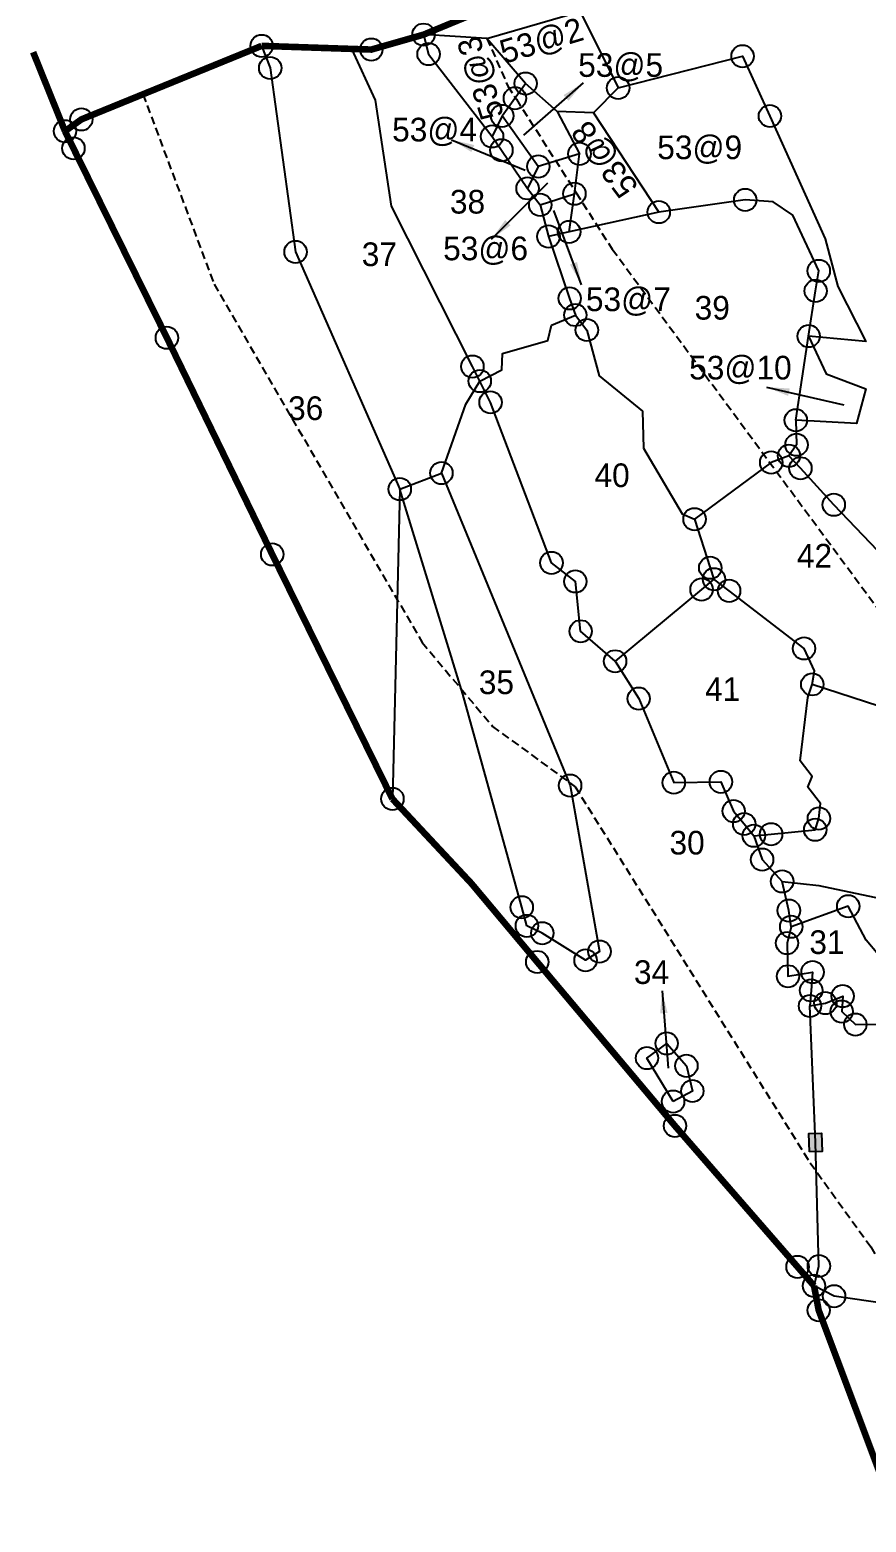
# Model space of a CAD drawing. Header units: metres. Extents: x 257898 to 399530132, y -350026824 to 2185287.
# Drawn here: x 257900 to 258423, y 2183858 to 2184792 of the extents above; entities that cross this region are included whole.
import ezdxf

# ---------------------------------------------------------------- set-up
doc = ezdxf.new("R2010")
doc.units = ezdxf.units.M
doc.linetypes.add('DASHED', pattern=[0.75, 0.5, -0.25])
doc.linetypes.add('DIVIDE', pattern=[1.25, 0.5, -0.25, 0, -0.25, 0, -0.25])
for name, color, linetype in [('LINE_FOOTPATH', 1, 'DASHED'), ('POLY_PARCEL', 6, 'Continuous'), ('SYM_ARROW', 1, 'Continuous'), ('SYM_STONE', 1, 'Continuous'), ('TEXT_PARCEL', 7, 'Continuous'), ('V_BOUND_LINE', 7, 'Continuous'), ('V_DIVIDE_LINE', 7, 'DIVIDE')]:
    doc.layers.add(name, color=color, linetype=linetype)
doc.styles.get("Standard").update_dxf_attribs({"font": 'simplex.shx'})
doc.styles.add('TEXT_MAP', font='', dxfattribs={"height": 1.8})
doc.styles.get('TEXT_MAP').set_extended_font_data('Kruti Dev 050')
doc.dimstyles.get("Standard").update_dxf_attribs({"dimtxt": 0.18, "dimasz": 0.18, "dimexe": 0.18, "dimexo": 0.0625, "dimgap": 0.09, "dimtad": 0, "dimtih": 1, "dimtoh": 1, "dimdec": 4, "dimzin": 0, "dimdsep": 46, "dimtxsty": 'Standard', "dimcen": 0.09, "dimadec": 0, "dimazin": 0, "dimtfac": 1, "dimtdec": 4, "dimtofl": 0, "dimtmove": 0, "dimatfit": 3, "dimfxl": 1, "dimtolj": 1, "dimtzin": 0, "dimarcsym": 0})

# ---------------------------------------------------------------- blocks, each defined once
blk = doc.blocks.new('STONE')
at = {"layer": 'SYM_STONE'}
blk.add_circle((0, 0), 0.851, dxfattribs=at)
blk = doc.blocks.new('STONESQUAREFILLED')
at = {"layer": 'SYM_STONE'}
blk.add_hatch(color=256, dxfattribs=at).paths.add_polyline_path([(0.7, -0.48), (0.7, 0.48), (-0.7, 0.48), (-0.7, -0.48)])
blk.add_lwpolyline([(-0.7, 0.48), (0.7, 0.48), (0.7, -0.48), (-0.7, -0.48)], close=True, dxfattribs=at)
blk = doc.blocks.new('TEXTARROW')
blk.add_leader([(0, 0), (8.64, 0)], dimstyle='Standard', override={"dimtxt": 2.5, "dimasz": 2.5, "dimexe": 1.25, "dimexo": 0.625, "dimgap": 0.625, "dimtad": 1, "dimtih": 0, "dimtoh": 0, "dimzin": 8, "dimcen": 2.5, "dimtofl": 1})

msp = doc.modelspace()

# ---------------------------------------------------------------- linework, layer by layer
at = {"layer": 'LINE_FOOTPATH', "ltscale": 10}
for points in [[(258185.76, 2184786.2), (258198.84, 2184756.52), (258204.15, 2184748.22), (258241.53, 2184689.79), (258264.16, 2184654.42), (258443.53, 2184411.59), (258730.96, 2184401.42), (258744.67, 2184401.07), (258779.92, 2184400.15), (258863.85, 2184407.07), (258893.78, 2184409.53), (258974.89, 2184422.87), (258986.32, 2184424.75), (259001.58, 2184427.26), (259154.17, 2184452.34), (259165.84, 2184454.26), (259187.59, 2184457.84), (259328.49, 2184487.16), (259426.97, 2184510.26)], [(257970.6, 2184751.37), (258015.06, 2184632.57), (258145.16, 2184408.47), (258189.26, 2184355.92), (258241, 2184318.07), (258387.88, 2184082.83), (258425.96, 2184030.19), (258446.36, 2183993.12)]]:
    msp.add_lwpolyline(points, dxfattribs=at)
at = {"layer": 'POLY_PARCEL'}
for points in [[(258185.76, 2184786.2), (258244.05, 2184803.25), (258267.85, 2184755.31)], [(258044.83, 2184781.65), (258050.2, 2184767.81), (258066.05, 2184652.73), (258131.24, 2184504.34)], [(258146.12, 2184788.68), (258149.28, 2184776.48), (258188.95, 2184724.98)], [(258185.76, 2184786.2), (258146.12, 2184788.68)], [(258209.96, 2184758.07), (258185.76, 2184786.2)], [(258181.28, 2184571.93), (258176.68, 2184581.04), (258125.99, 2184681.45), (258116.03, 2184747.68), (258101.15, 2184779.75)], [(258267.85, 2184755.31), (258345.64, 2184775.14), (258362.79, 2184737.76), (258397.31, 2184660.9), (258405.25, 2184631.19), (258422.7, 2184596.72), (258387.01, 2184600.08)], [(258195.29, 2184737.86), (258203.27, 2184748.86), (258209.96, 2184758.07)], [(258229.79, 2184740.64), (258209.96, 2184758.07)], [(258267.85, 2184755.31), (258252.39, 2184739.86)], [(258195.29, 2184737.86), (258188.95, 2184724.98)], [(258217.9, 2184706.17), (258195.29, 2184737.86)], [(258229.79, 2184740.64), (258243.67, 2184714.1)], [(258252.39, 2184739.86), (258229.79, 2184740.64)], [(258252.39, 2184739.86), (258293.25, 2184677.66)], [(258188.95, 2184724.98), (258194.83, 2184716.38), (258211.16, 2184692.5)], [(258217.9, 2184706.17), (258211.16, 2184692.5)], [(258243.67, 2184714.1), (258217.9, 2184706.17)], [(258240.51, 2184689.14), (258243.67, 2184714.1)], [(258211.16, 2184692.5), (258219.1, 2184682.2)], [(258219.1, 2184682.2), (258240.51, 2184689.14)], [(258237.19, 2184665.25), (258240.51, 2184689.14)], [(258219.1, 2184682.2), (258224.26, 2184662.39)], [(258293.25, 2184677.66), (258237.19, 2184665.25)], [(258387.01, 2184600.08), (258391.37, 2184628.33), (258393.35, 2184640.89), (258377.08, 2184675.75), (258364.79, 2184684.07), (258347.34, 2184685.26), (258293.25, 2184677.66)], [(258237.19, 2184665.25), (258224.26, 2184662.39)], [(258224.26, 2184662.39), (258237.5, 2184623.66), (258241.06, 2184613.25)], [(258181.28, 2184571.93), (258195.01, 2184579.02), (258195.47, 2184589.11), (258223.9, 2184597.37), (258226.2, 2184606.99), (258241.06, 2184613.25)], [(258241.06, 2184613.25), (258248.24, 2184603.87), (258255.98, 2184575.17), (258283.06, 2184553.09), (258283.62, 2184529.91), (258307.89, 2184488.81), (258315.62, 2184485.5)], [(258387.01, 2184600.08), (258397.96, 2184576.49), (258422.82, 2184566.99), (258417.01, 2184545.32), (258378.93, 2184547.42)], [(258378.93, 2184547.42), (258387.01, 2184600.08)], [(258157.27, 2184514.37), (258172.54, 2184557.47), (258181.28, 2184571.93)], [(258265.93, 2184396.61), (258244.38, 2184415.38), (258241.06, 2184446.58), (258226.14, 2184458.17), (258188, 2184558.62), (258181.28, 2184571.93)], [(258378.93, 2184547.42), (258379.46, 2184532.09), (258374.7, 2184525.22)], [(258374.7, 2184525.22), (258363.59, 2184520.99), (258315.62, 2184485.5)], [(258444.01, 2184451.25), (258402.74, 2184494.57), (258381.89, 2184517.36), (258374.7, 2184525.22)], [(258131.24, 2184504.34), (258157.27, 2184514.37)], [(258157.27, 2184514.37), (258237.77, 2184318.86), (258256.17, 2184215.03), (258247.46, 2184209.53), (258220.39, 2184226.48), (258210.75, 2184231.06)], [(258131.24, 2184504.34), (258126.63, 2184310.52)], [(258210.75, 2184231.06), (258207.54, 2184242.72), (258170.73, 2184376.15), (258131.24, 2184504.34)], [(258315.62, 2184485.5), (258325.47, 2184455.1), (258327.79, 2184447.96)], [(258327.79, 2184447.96), (258320.04, 2184441.54), (258265.93, 2184396.61)], [(258389.27, 2184382.18), (258390.67, 2184390.6), (258384.11, 2184404.63), (258337.25, 2184440.69), (258327.79, 2184447.96)], [(258442.15, 2184409.09), (258438.88, 2184401.37), (258439.83, 2184377.21), (258440.29, 2184365.36), (258430.81, 2184368.58), (258389.27, 2184382.18)], [(258265.93, 2184396.61), (258280.67, 2184373.27), (258302.63, 2184320.69), (258332.12, 2184321.16), (258340.08, 2184302.92), (258346.71, 2184294.83), (258352.72, 2184287.49)], [(258352.72, 2184287.49), (258363.49, 2184288.43), (258391.1, 2184291.24), (258393.44, 2184298.26), (258394.38, 2184307.62), (258386.42, 2184317.9), (258389.22, 2184324.45), (258381.73, 2184334.27), (258386.4, 2184374.03), (258389.27, 2184382.18)], [(258352.72, 2184287.49), (258357.88, 2184272.53), (258370.44, 2184258.9)], [(258376.1, 2184230.54), (258374.6, 2184240.65), (258370.44, 2184258.9)], [(258370.44, 2184258.9), (258393.28, 2184256.42), (258507.29, 2184232.26)], [(258438.49, 2184203.84), (258422.89, 2184222.21), (258411.74, 2184243.35), (258376.1, 2184230.54)], [(258376.1, 2184230.54), (258373.46, 2184220.33), (258374.08, 2184199.53), (258389.47, 2184202.16), (258388.58, 2184190.73), (258387.82, 2184180.95)], [(258387.82, 2184180.95), (258397.47, 2184182.79), (258408.29, 2184187.13), (258407.66, 2184177.48), (258416.22, 2184169.33), (258430.11, 2184169.62), (258442.95, 2184169.89), (258437.38, 2184183.25), (258438.49, 2184203.84)], [(258390.35, 2184005.88), (258393.44, 2184018.27), (258391.25, 2184095.57), (258387.82, 2184180.95)], [(258302.21, 2184121.17), (258285.86, 2184148.38), (258298.19, 2184157.56), (258310.52, 2184143.52), (258314.26, 2184127.76), (258302.21, 2184121.17)], [(258588.36, 2183977.41), (258480.34, 2183988.24), (258402.91, 2183999.35), (258390.35, 2184005.88)]]:
    msp.add_lwpolyline(points, dxfattribs=at)
at = {"layer": 'V_BOUND_LINE', "const_width": 4.11}
for points in [[(258146.12, 2184788.68), (258259.08, 2184835.35), (258321.38, 2184863.89), (258415.2, 2184904.96), (258567.57, 2184965.85), (258708.53, 2185009.26), (258806.82, 2185042.57), (258820.82, 2185049.1), (258821.01, 2185061.48), (258822.68, 2185171.96), (258950.58, 2185179.45), (259078.95, 2185163.63)], [(258101.15, 2184779.75), (258113.45, 2184779.34), (258146.12, 2184788.68)], [(257970.6, 2184751.37), (258044.83, 2184781.65)], [(258044.83, 2184781.65), (258101.15, 2184779.75)], [(257970.6, 2184751.37), (257932.06, 2184735.65), (257921.82, 2184728.25)], [(257921.82, 2184728.25), (257927.1, 2184717.55), (257985.56, 2184599), (258051.46, 2184463.49), (258126.63, 2184310.52)], [(258126.63, 2184310.52), (258175.97, 2184257.7), (258217.2, 2184208.5), (258303.38, 2184105.93), (258380.04, 2184017.74), (258390.35, 2184005.88)], [(258390.35, 2184005.88), (258393.28, 2183990.57), (258582.52, 2183486.3), (258679.38, 2183216.54), (258726.99, 2183096.47)]]:
    msp.add_lwpolyline(points, dxfattribs=at)
at = {"layer": 'V_DIVIDE_LINE', "ltscale": 10, "const_width": 4.11}
msp.add_lwpolyline([(257921.82, 2184728.25), (257901.89, 2184777.72)], dxfattribs=at)

# ---------------------------------------------------------------- block references
at = {"layer": 'SYM_ARROW'}
for p, xscale, yscale, zscale, rotation in [((258246.04, 2184758.54), 5.755500712202458, 5.755500712202458, 5.755500712202458, 221.1797636820015), ((258163.67, 2184722.94), 5.755500712202435, 5.755500712202435, 5.755500712202435, 337.4108691450187), ((258188.66, 2184660.81), 5.755500712202458, 5.755500712202458, 5.755500712202458, 44.99360052173304), ((258245.01, 2184632.14), 5.755500712202458, 5.755500712202458, 5.755500712202458, 110.5856435943319), ((258360.63, 2184568.17), 5.755500712202459, 5.755500712202459, 5.755500712202459, 347.1497445605045), ((258295.32, 2184190.48), 5.61272314868579, 5.61272314868579, 5.61272314868579, 274.460072533384)]:
    msp.add_blockref('TEXTARROW', p, dxfattribs=dict(at, xscale=xscale, yscale=yscale, zscale=zscale, rotation=rotation))
at = {"layer": 'SYM_STONE', "xscale": 8.222143874574906, "yscale": 8.222143874574906, "zscale": 8.222143874574906}
for name, p, rotation in [('STONE', (258146.12, 2184788.68), 0.0153291335815089), ('STONE', (258044.83, 2184781.65), 0.0153291335815089), ('STONE', (258113.45, 2184779.34), 0.0153291335815089), ('STONE', (258149.28, 2184776.48), 0.0153291335815089), ('STONE', (258345.64, 2184775.14), 0.0153291335815089), ('STONE', (258050.2, 2184767.81), 0.0153291335815089), ('STONE', (258209.96, 2184758.07), 0.0153291335815089), ('STONE', (258267.85, 2184755.31), 0.0153291335815089), ('STONE', (258203.27, 2184748.86), 0.0153291335815089), ('STONE', (258195.29, 2184737.86), 0.0153291335815089), ('STONE', (258362.79, 2184737.76), 0.0153291335815089), ('STONE', (257921.82, 2184728.25), 0.0153291335815089), ('STONE', (257932.06, 2184735.65), 0.0153291335815089), ('STONE', (257927.1, 2184717.55), 0.0153291335815089), ('STONE', (258188.95, 2184724.98), 0.0153291335815089), ('STONE', (258194.83, 2184716.38), 0.0153291335815089), ('STONE', (258243.67, 2184714.1), 0.0153291335815089), ('STONE', (258217.9, 2184706.17), 0.0153291335815089), ('STONE', (258211.16, 2184692.5), 0.0153291335815089), ('STONE', (258219.1, 2184682.2), 0.0153291335815089), ('STONE', (258240.51, 2184689.14), 0.0153291335815089), ('STONE', (258347.34, 2184685.26), 0.0153291335815089), ('STONE', (258293.25, 2184677.66), 0.0153291335815089), ('STONE', (258224.26, 2184662.39), 0.0153291335815089), ('STONE', (258237.19, 2184665.25), 0.0153291335815089), ('STONE', (258066.05, 2184652.73), 0.0153291335815089), ('STONE', (258393.35, 2184640.89), 0.0153291335815089), ('STONE', (258391.37, 2184628.33), 0.0153291335815089), ('STONE', (258237.5, 2184623.66), 0.0153291335815089), ('STONE', (258241.06, 2184613.25), 0.0153291335815089), ('STONE', (257985.56, 2184599), 0.0153291335815089), ('STONE', (258248.24, 2184603.87), 0.0153291335815089), ('STONE', (258387.01, 2184600.08), 0.0153291335815089), ('STONE', (258176.68, 2184581.04), 0.0153291335815089), ('STONE', (258181.28, 2184571.93), 0.0153291335815089), ('STONE', (258188, 2184558.62), 0.0153291335815089), ('STONE', (258378.93, 2184547.42), 0.0153291335815089), ('STONE', (258379.46, 2184532.09), 0.0153291335815089), ('STONE', (258374.7, 2184525.22), 0.0153291335815089), ('STONE', (258157.27, 2184514.37), 0.0153291335815089), ('STONE', (258363.59, 2184520.99), 0.0153291335815089), ('STONE', (258381.89, 2184517.36), 0.0153291335815089), ('STONE', (258131.24, 2184504.34), 0.0153291335815089), ('STONE', (258402.74, 2184494.57), 0.0153291335815089), ('STONE', (258315.62, 2184485.5), 0.0153291335815089), ('STONE', (258051.46, 2184463.49), 0.0153291335815089), ('STONE', (258226.14, 2184458.17), 0.0153291335815089), ('STONE', (258241.06, 2184446.58), 0.0153291335815089), ('STONE', (258325.47, 2184455.1), 0.0153291335815089), ('STONE', (258327.79, 2184447.96), 0.0153291335815089), ('STONE', (258320.04, 2184441.54), 0.0153291335815089), ('STONE', (258337.25, 2184440.69), 0.0153291335815089), ('STONE', (258244.38, 2184415.38), 0.0153291335815089), ('STONE', (258384.11, 2184404.63), 0.0153291335815089), ('STONE', (258265.93, 2184396.61), 0.0153291335815089), ('STONE', (258389.27, 2184382.18), 0.0153291335815089), ('STONE', (258280.67, 2184373.27), 0.0153291335815089), ('STONE', (258237.77, 2184318.86), 0.0153291335815089), ('STONE', (258302.63, 2184320.69), 0.0153291335815089), ('STONE', (258332.12, 2184321.16), 0.0153291335815089), ('STONE', (258126.63, 2184310.52), 0.0153291335815089), ('STONE', (258340.08, 2184302.92), 0.0153291335815089), ('STONE', (258393.44, 2184298.26), 0.0153291335815089), ('STONE', (258346.71, 2184294.83), 0.0153291335815089), ('STONE', (258363.49, 2184288.43), 0.0153291335815089), ('STONE', (258391.1, 2184291.24), 0.0153291335815089), ('STONE', (258352.72, 2184287.49), 0.0153291335815089), ('STONE', (258352.72, 2184287.49), 0.0153291335815089), ('STONE', (258352.72, 2184287.49), 0.0153291335815089), ('STONE', (258357.88, 2184272.53), 0.0153291335815089), ('STONE', (258370.44, 2184258.9), 0.0153291335815089), ('STONE', (258207.54, 2184242.72), 0.0153291335815089), ('STONE', (258411.74, 2184243.35), 0.0153291335815089), ('STONE', (258374.6, 2184240.65), 0.0153291335815089), ('STONE', (258210.75, 2184231.06), 0.0153291335815089), ('STONE', (258220.39, 2184226.48), 0.0153291335815089), ('STONE', (258376.1, 2184230.54), 0.0153291335815089), ('STONE', (258256.17, 2184215.03), 0.0153291335815089), ('STONE', (258373.46, 2184220.33), 0.0153291335815089), ('STONE', (258217.2, 2184208.5), 0.0153291335815089), ('STONE', (258247.46, 2184209.53), 0.0153291335815089), ('STONE', (258374.08, 2184199.53), 0.0153291335815089), ('STONE', (258389.47, 2184202.16), 0.0153291335815089), ('STONE', (258388.58, 2184190.73), 0.0153291335815089), ('STONE', (258408.29, 2184187.13), 0.0153291335815089), ('STONE', (258387.82, 2184180.95), 0.0153291335815089), ('STONE', (258397.47, 2184182.79), 0.0153291335815089), ('STONE', (258407.66, 2184177.48), 0.0153291335815089), ('STONE', (258416.22, 2184169.33), 0.0153291335815089), ('STONE', (258298.19, 2184157.56), 0.0153291335815089), ('STONE', (258285.86, 2184148.38), 0.0153291335815089), ('STONE', (258310.52, 2184143.52), 0.0153291335815089), ('STONE', (258302.21, 2184121.17), 0.0153291335815089), ('STONE', (258314.26, 2184127.76), 0.0153291335815089), ('STONE', (258303.38, 2184105.93), 0.0153291335815089), ('STONESQUAREFILLED', (258391.25, 2184095.57), 92.33861470207117), ('STONE', (258380.04, 2184017.74), 0.0153291335815089), ('STONE', (258393.44, 2184018.27), 0.0153291335815089), ('STONE', (258390.35, 2184005.88), 0.0153291335815089), ('STONE', (258402.91, 2183999.35), 0.0153291335815089), ('STONE', (258393.28, 2183990.57), 0.0153291335815089)]:
    msp.add_blockref(name, p, dxfattribs=dict(at, rotation=rotation))

# ---------------------------------------------------------------- texts
at = {"layer": 'TEXT_PARCEL', "style": 'TEXT_MAP'}
for s, rotation, p in [('53@2', 16.70269, (258196.53, 2184770.33)), ('53@3', 107.38169, (258196.61, 2184738.35)), ('53@5', 0.01533, (258242.85, 2184762.26)), ('53@4', 0.01533, (258126.46, 2184721.86)), ('53@8', 126.90624, (258281.13, 2184693.76)), ('53@9', 0.01533, (258292.29, 2184710.76)), ('38', 0.01533, (258162.62, 2184676.73)), ('53@6', 0.01533, (258158.37, 2184647.52)), ('37', 0.01533, (258107.45, 2184643.87)), ('53@7', 0.01533, (258247.67, 2184615.68)), ('39', 0.01533, (258315.7, 2184610.39)), ('53@10', 0.01533, (258312.26, 2184572.93)), ('36', 0.01533, (258061.37, 2184547.56)), ('40', 0.01533, (258253.05, 2184505.61)), ('42', 0.01533, (258379.64, 2184455.26)), ('35', 0.01533, (258180.69, 2184376.08)), ('41', 0.01533, (258322.26, 2184371.86)), ('30', 0.01533, (258299.96, 2184275.73)), ('31', 0.01533, (258387.45, 2184213.5)), ('34', 0.01533, (258277.72, 2184194.75))]:
    msp.add_text(s, height=14.8, rotation=rotation, dxfattribs=at).set_placement(p)

doc.saveas('drawing.dxf')
